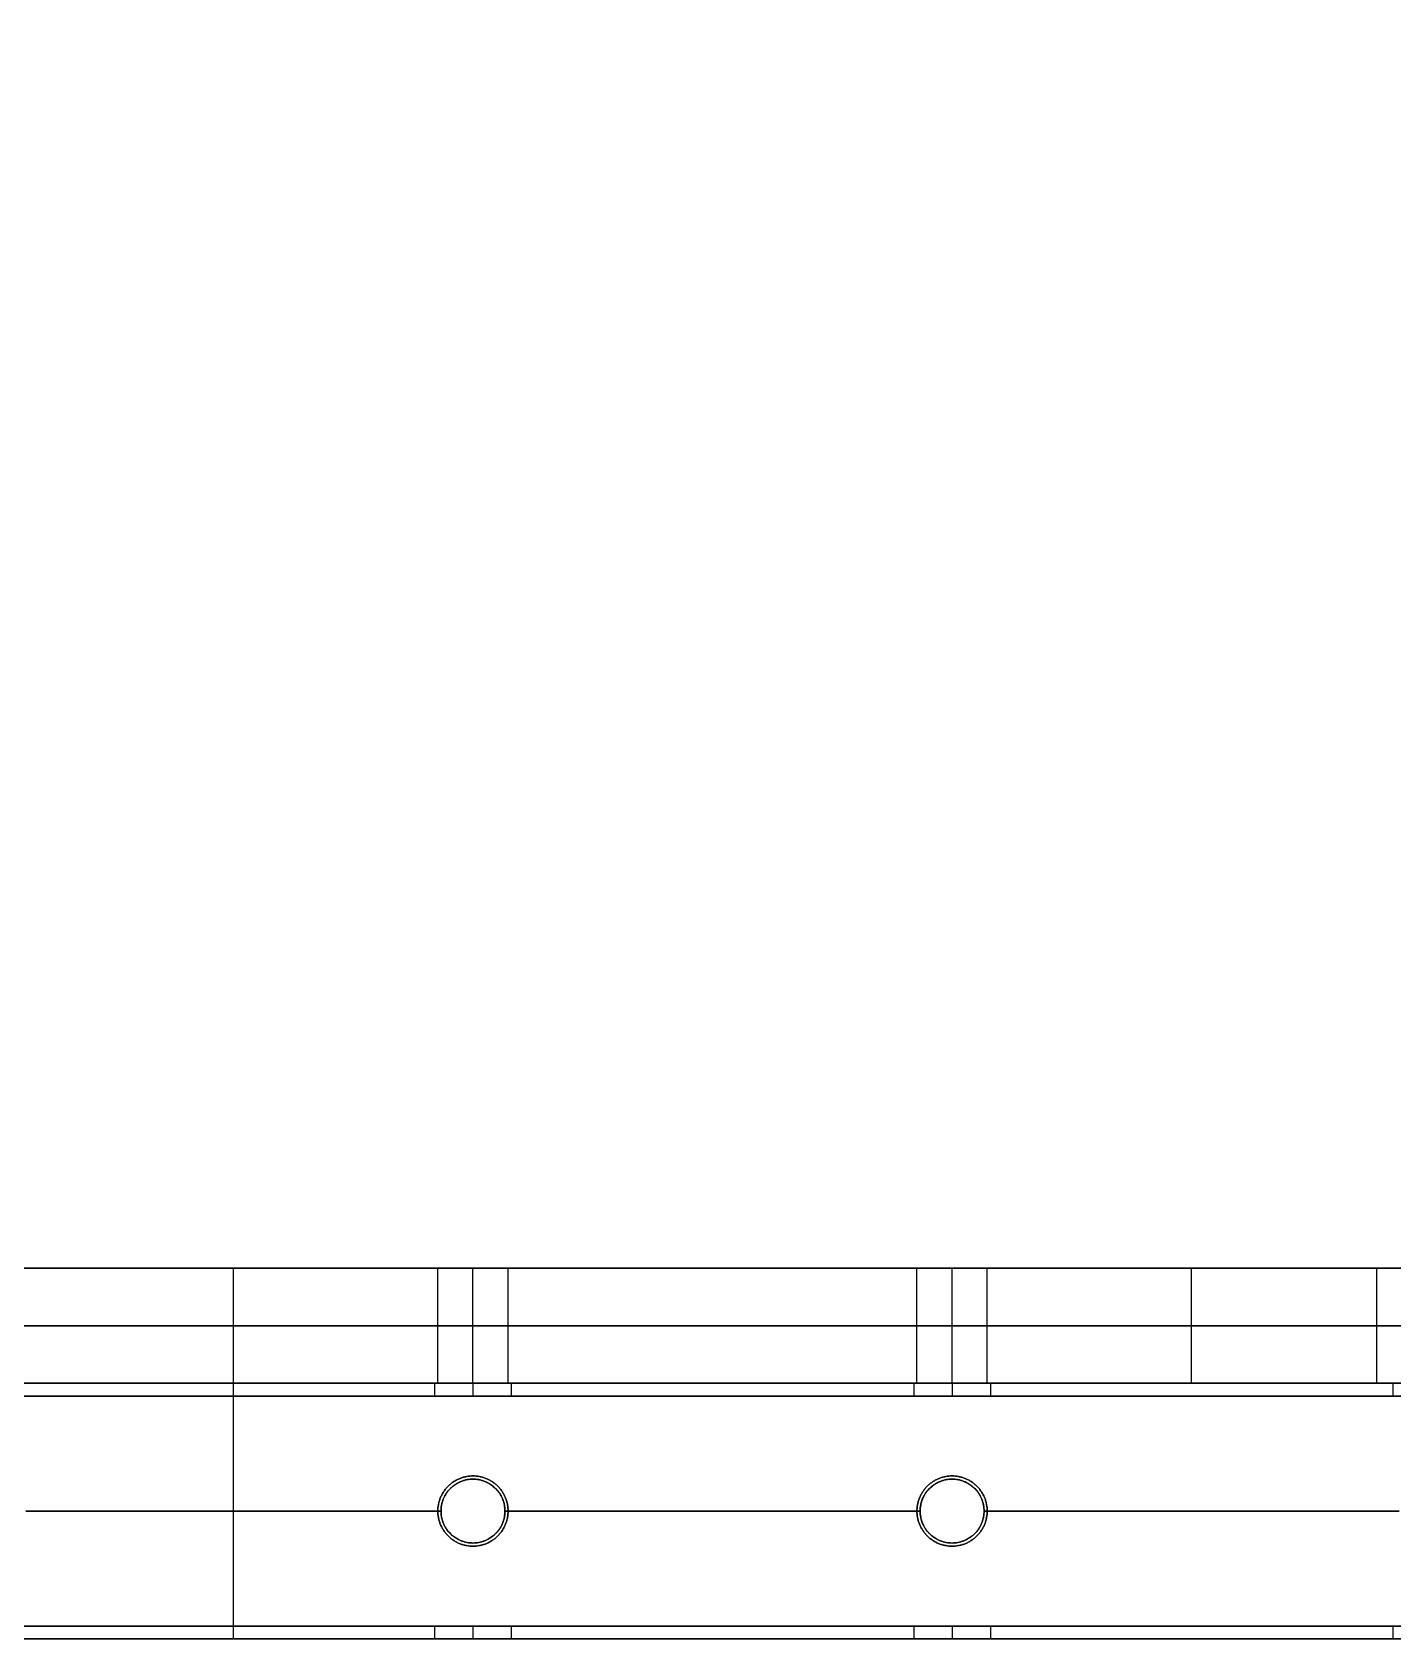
# Model space of a CAD drawing. Header units: millimetres. Extents: x -6529 to 809, y -8611 to 207.
# Drawn here: x 419.5 to 632.5, y -1108.6 to -857.1 of the extents above; entities that cross this region are included whole.
import ezdxf

# ---------------------------------------------------------------- set-up
doc = ezdxf.new("R2010")
doc.units = ezdxf.units.MM
doc.header["$MEASUREMENT"] = 0
doc.layers.add('platen', color=7, linetype='Continuous', true_color=0x007f00)
doc.layers.add('staal', color=5, linetype='Continuous', true_color=0x0000ff)

# ---------------------------------------------------------------- blocks, each defined once
blk = doc.blocks.new('plaat base')
at = {"layer": 'platen'}
for points in [[(958, -1258), (958, -1229), (958, -1200)], [(958, -1200), (958, -1200, 9), (958, -1200, 18)], [(958, -1258, 18), (958, -1229, 18), (958, -1200, 18)], [(958, -1200), (1137, -1200), (1316, -1200)], [(958, -1200, 18), (1137, -1200, 18), (1316, -1200, 18)], [(958, -1258, 9), (958, -1229, 9), (958, -1200, 9)], [(958, -1200, 9), (1137, -1200, 9), (1316, -1200, 9)], [(1137, -1200), (1137, -1200, 9), (1137, -1200, 18)], [(958, -1229), (958, -1229, 9), (958, -1229, 18)], [(658, -1258), (808, -1258), (958, -1258)], [(658, -1258, 18), (808, -1258, 18), (958, -1258, 18)], [(658, -1258, 9), (808, -1258, 9), (958, -1258, 9)], [(958, -1258), (958, -1258, 9), (958, -1258, 18)]]:
    blk.add_open_spline(points, degree=2, dxfattribs=at)
blk = doc.blocks.new('top plaat')
at = {"layer": 'platen'}
for p, q in [((995.5, -1250.5), (995.5, -1250.5, 18)), ((1070.5, -1250.5), (1070.5, -1250.5, 18)), ((990, -1256), (990, -1256, 18)), ((1001, -1256), (1001, -1256, 18)), ((1065, -1256), (1065, -1256, 18)), ((1076, -1256), (1076, -1256, 18)), ((995.5, -1261.5), (995.5, -1261.5, 18)), ((1070.5, -1261.5), (1070.5, -1261.5, 18))]:
    blk.add_line(p, q, dxfattribs=at)
for points, knots in [([(995.5, -1261.5), (990, -1261.5), (990, -1256), (990, -1250.5), (995.5, -1250.5), (1001, -1250.5), (1001, -1256), (1001, -1261.5), (995.5, -1261.5)], [-31.415927, -31.415927, -31.415927, -23.561945, -23.561945, -15.707963, -15.707963, -7.853982, -7.853982, 0, 0, 0]), ([(995.5, -1261.5, 18), (990, -1261.5, 18), (990, -1256, 18), (990, -1250.5, 18), (995.5, -1250.5, 18), (1001, -1250.5, 18), (1001, -1256, 18), (1001, -1261.5, 18), (995.5, -1261.5, 18)], [-31.415927, -31.415927, -31.415927, -23.561945, -23.561945, -15.707963, -15.707963, -7.853982, -7.853982, 0, 0, 0]), ([(995.5, -1261.5, 9), (1001, -1261.5, 9), (1001, -1256, 9), (1001, -1250.5, 9), (995.5, -1250.5, 9), (990, -1250.5, 9), (990, -1256, 9), (990, -1261.5, 9), (995.5, -1261.5, 9)], [0, 0, 0, 7.853982, 7.853982, 15.707963, 15.707963, 23.561945, 23.561945, 31.415927, 31.415927, 31.415927]), ([(1070.5, -1261.5), (1065, -1261.5), (1065, -1256), (1065, -1250.5), (1070.5, -1250.5), (1076, -1250.5), (1076, -1256), (1076, -1261.5), (1070.5, -1261.5)], [-31.415927, -31.415927, -31.415927, -23.561945, -23.561945, -15.707963, -15.707963, -7.853982, -7.853982, 0, 0, 0]), ([(1070.5, -1261.5, 18), (1065, -1261.5, 18), (1065, -1256, 18), (1065, -1250.5, 18), (1070.5, -1250.5, 18), (1076, -1250.5, 18), (1076, -1256, 18), (1076, -1261.5, 18), (1070.5, -1261.5, 18)], [-31.415927, -31.415927, -31.415927, -23.561945, -23.561945, -15.707963, -15.707963, -7.853982, -7.853982, 0, 0, 0]), ([(1070.5, -1261.5, 9), (1076, -1261.5, 9), (1076, -1256, 9), (1076, -1250.5, 9), (1070.5, -1250.5, 9), (1065, -1250.5, 9), (1065, -1256, 9), (1065, -1261.5, 9), (1070.5, -1261.5, 9)], [0, 0, 0, 7.853982, 7.853982, 15.707963, 15.707963, 23.561945, 23.561945, 31.415927, 31.415927, 31.415927])]:
    blk.add_rational_spline(points, [1, 0.707106781187, 1, 0.707106781187, 1, 0.707106781187, 1, 0.707106781187, 1], degree=2, knots=knots, dxfattribs=at)
for points in [[(40, -1276), (349, -1276), (658, -1276), (967, -1276), (1276, -1276)], [(40, -1276, 18), (349, -1276, 18), (658, -1276, 18), (967, -1276, 18), (1276, -1276, 18)], [(40, -1276, 9), (349, -1276, 9), (658, -1276, 9), (967, -1276, 9), (1276, -1276, 9)]]:
    blk.add_open_spline(points, degree=2, knots=[5973.638309, 5973.638309, 5973.638309, 6592.931454, 6592.931454, 7212.2246, 7212.2246, 7212.2246], dxfattribs=at)
blk = doc.blocks.new('plaat laag')
at = {"layer": 'platen'}
for p, q in [((-3.27, -989.99, -38), (14.73, -990.05, -38)), ((-3.29, -995.49, -43.5), (14.71, -995.55, -43.5)), ((-3.29, -995.49, -32.5), (14.71, -995.55, -32.5)), ((-3.31, -1000.99, -38), (14.69, -1001.05, -38)), ((-3.52, -1064.99, -38), (14.48, -1065.05, -38)), ((-3.54, -1070.49, -43.5), (14.46, -1070.55, -43.5)), ((-3.54, -1070.49, -32.5), (14.46, -1070.55, -32.5)), ((-3.56, -1075.99, -38), (14.44, -1076.05, -38))]:
    blk.add_line(p, q, dxfattribs=at)
for points in [[(-0.19, -58, 300), (-2.18, -658, 300), (-4.16, -1257.99, 300)], [(17.81, -58.06, 300), (15.82, -658.06, 300), (13.84, -1258.05, 300)], [(-2.18, -658, 658), (-2.67, -808, 658), (-3.17, -957.99, 658)], [(-3.17, -957.99), (-2.67, -808), (-2.18, -658)], [(6.82, -658.03, 658), (6.33, -808.03, 658), (5.83, -958.02, 658)], [(5.83, -958.02), (6.33, -808.03), (6.82, -658.03)], [(15.82, -658.06, 658), (15.33, -808.06, 658), (14.83, -958.05, 658)], [(14.83, -958.05), (15.33, -808.06), (15.82, -658.06)], [(-3.17, -957.99, 600), (-3.76, -1136.99, 600), (-4.35, -1315.99, 600)], [(-4.16, -1257.99, -58), (-3.66, -1107.99, -58), (-3.17, -957.99, -58)], [(-3.17, -957.99, 658), (5.83, -958.02, 658), (14.83, -958.05, 658)], [(-3.17, -957.99, 658), (-3.17, -957.99, 629), (-3.17, -957.99, 600)], [(-3.17, -957.99, 600), (5.83, -958.02, 600), (14.83, -958.05, 600)], [(-3.17, -957.99, -58), (5.83, -958.02, -58), (14.83, -958.05, -58)], [(-3.17, -957.99, -58), (-3.17, -957.99, -29), (-3.17, -957.99)], [(-3.17, -957.99), (5.83, -958.02), (14.83, -958.05)], [(-3.17, -957.99, 629), (5.83, -958.02, 629), (14.83, -958.05, 629)], [(-3.17, -957.99, -29), (5.83, -958.02, -29), (14.83, -958.05, -29)], [(5.83, -958.02, 600), (5.24, -1137.02, 600), (4.65, -1316.02, 600)], [(4.84, -1258.02, -58), (5.34, -1108.02, -58), (5.83, -958.02, -58)], [(5.83, -958.02, 658), (5.83, -958.02, 629), (5.83, -958.02, 600)], [(5.83, -958.02, -58), (5.83, -958.02, -29), (5.83, -958.02)], [(14.83, -958.05, 600), (14.24, -1137.05, 600), (13.65, -1316.05, 600)], [(13.84, -1258.05, -58), (14.34, -1108.05, -58), (14.83, -958.05, -58)], [(14.83, -958.05, 658), (14.83, -958.05, 629), (14.83, -958.05, 600)], [(14.83, -958.05, -58), (14.83, -958.05, -29), (14.83, -958.05)], [(-3.66, -1107.99, -58), (5.34, -1108.02, -58), (14.34, -1108.05, -58)], [(-3.76, -1136.99, 600), (5.24, -1137.02, 600), (14.24, -1137.05, 600)]]:
    blk.add_open_spline(points, degree=2, dxfattribs=at)
for points in [[(-3.29, -995.49, -43.5), (-3.31, -1000.99, -43.5), (-3.31, -1000.99, -38), (-3.31, -1000.99, -32.5), (-3.29, -995.49, -32.5), (-3.27, -989.99, -32.5), (-3.27, -989.99, -38), (-3.27, -989.99, -43.5), (-3.29, -995.49, -43.5)], [(14.71, -995.55, -43.5), (14.69, -1001.05, -43.5), (14.69, -1001.05, -38), (14.69, -1001.05, -32.5), (14.71, -995.55, -32.5), (14.73, -990.05, -32.5), (14.73, -990.05, -38), (14.73, -990.05, -43.5), (14.71, -995.55, -43.5)], [(-3.54, -1070.49, -43.5), (-3.56, -1075.99, -43.5), (-3.56, -1075.99, -38), (-3.56, -1075.99, -32.5), (-3.54, -1070.49, -32.5), (-3.52, -1064.99, -32.5), (-3.52, -1064.99, -38), (-3.52, -1064.99, -43.5), (-3.54, -1070.49, -43.5)], [(14.46, -1070.55, -43.5), (14.44, -1076.05, -43.5), (14.44, -1076.05, -38), (14.44, -1076.05, -32.5), (14.46, -1070.55, -32.5), (14.48, -1065.05, -32.5), (14.48, -1065.05, -38), (14.48, -1065.05, -43.5), (14.46, -1070.55, -43.5)]]:
    blk.add_rational_spline(points, [1, 0.707106781187, 1, 0.707106781187, 1, 0.707106781187, 1, 0.707106781187, 1], degree=2, knots=[-31.415927, -31.415927, -31.415927, -23.561945, -23.561945, -15.707963, -15.707963, -7.853982, -7.853982, 0, 0, 0], dxfattribs=at)

msp = doc.modelspace()

# ---------------------------------------------------------------- linework, layer by layer
at = {"layer": 'staal'}
for p, q in [((482.53, -1068.63, 20), (482.53, -1070.63, 20)), ((482.53, -1068.63, 696), (482.53, -1070.63, 696)), ((488.53, -1068.63, 26), (488.53, -1070.63, 26)), ((488.53, -1068.63, 14), (488.53, -1070.63, 14)), ((488.53, -1068.63, 702), (488.53, -1070.63, 702)), ((488.53, -1068.63, 690), (488.53, -1070.63, 690)), ((494.53, -1068.63, 20), (494.53, -1070.63, 20)), ((494.53, -1068.63, 696), (494.53, -1070.63, 696)), ((557.53, -1068.63, 20), (557.53, -1070.63, 20)), ((557.53, -1068.63, 696), (557.53, -1070.63, 696)), ((563.53, -1068.63, 26), (563.53, -1070.63, 26)), ((563.53, -1068.63, 14), (563.53, -1070.63, 14)), ((563.53, -1068.63, 702), (563.53, -1070.63, 702)), ((563.53, -1068.63, 690), (563.53, -1070.63, 690)), ((569.53, -1068.63, 20), (569.53, -1070.63, 20)), ((569.53, -1068.63, 696), (569.53, -1070.63, 696)), ((632.53, -1068.63, 20), (632.53, -1070.63, 20)), ((632.53, -1068.63, 696), (632.53, -1070.63, 696)), ((488.53, -1083.63), (488.53, -1083.63, 2)), ((488.53, -1083.63, 38), (488.53, -1083.63, 40)), ((488.53, -1083.63, 676), (488.53, -1083.63, 678)), ((488.53, -1083.63, 714), (488.53, -1083.63, 716)), ((563.53, -1083.63), (563.53, -1083.63, 2)), ((563.53, -1083.63, 38), (563.53, -1083.63, 40)), ((563.53, -1083.63, 676), (563.53, -1083.63, 678)), ((563.53, -1083.63, 714), (563.53, -1083.63, 716)), ((483.53, -1088.63, 38), (483.53, -1088.63, 40)), ((483.53, -1088.63), (483.53, -1088.63, 2)), ((483.53, -1088.63, 714), (483.53, -1088.63, 716)), ((483.53, -1088.63, 676), (483.53, -1088.63, 678)), ((493.53, -1088.63, 38), (493.53, -1088.63, 40)), ((493.53, -1088.63), (493.53, -1088.63, 2)), ((493.53, -1088.63, 714), (493.53, -1088.63, 716)), ((493.53, -1088.63, 676), (493.53, -1088.63, 678)), ((558.53, -1088.63, 38), (558.53, -1088.63, 40)), ((558.53, -1088.63), (558.53, -1088.63, 2)), ((558.53, -1088.63, 714), (558.53, -1088.63, 716)), ((558.53, -1088.63, 676), (558.53, -1088.63, 678)), ((568.53, -1088.63, 38), (568.53, -1088.63, 40)), ((568.53, -1088.63), (568.53, -1088.63, 2)), ((568.53, -1088.63, 714), (568.53, -1088.63, 716)), ((568.53, -1088.63, 676), (568.53, -1088.63, 678)), ((488.53, -1093.63, 38), (488.53, -1093.63, 40)), ((488.53, -1093.63), (488.53, -1093.63, 2)), ((488.53, -1093.63, 714), (488.53, -1093.63, 716)), ((488.53, -1093.63, 676), (488.53, -1093.63, 678)), ((563.53, -1093.63, 38), (563.53, -1093.63, 40)), ((563.53, -1093.63), (563.53, -1093.63, 2)), ((563.53, -1093.63, 714), (563.53, -1093.63, 716)), ((563.53, -1093.63, 676), (563.53, -1093.63, 678)), ((482.53, -1106.63, 20), (482.53, -1108.63, 20)), ((482.53, -1106.63, 696), (482.53, -1108.63, 696)), ((488.53, -1106.63, 26), (488.53, -1108.63, 26)), ((488.53, -1106.63, 14), (488.53, -1108.63, 14)), ((488.53, -1106.63, 702), (488.53, -1108.63, 702)), ((488.53, -1106.63, 690), (488.53, -1108.63, 690)), ((494.53, -1106.63, 20), (494.53, -1108.63, 20)), ((494.53, -1106.63, 696), (494.53, -1108.63, 696)), ((557.53, -1106.63, 20), (557.53, -1108.63, 20)), ((557.53, -1106.63, 696), (557.53, -1108.63, 696)), ((563.53, -1106.63, 26), (563.53, -1108.63, 26)), ((563.53, -1106.63, 14), (563.53, -1108.63, 14)), ((563.53, -1106.63, 702), (563.53, -1108.63, 702)), ((563.53, -1106.63, 690), (563.53, -1108.63, 690)), ((569.53, -1106.63, 20), (569.53, -1108.63, 20)), ((569.53, -1106.63, 696), (569.53, -1108.63, 696)), ((632.53, -1106.63, 20), (632.53, -1108.63, 20)), ((632.53, -1106.63, 696), (632.53, -1108.63, 696))]:
    msp.add_line(p, q, dxfattribs=at)
for points in [[(-506.97, 207.37), (809.03, 207.37), (809.03, -1108.63), (-506.97, -1108.63)], [(-466.97, 167.37), (769.03, 167.37), (769.03, -1068.63), (-466.97, -1068.63)]]:
    msp.add_lwpolyline(points, close=True, dxfattribs=at)
for centre in [(488.53, -1088.63), (488.53, -1088.63, 39), (488.53, -1088.63, 1), (488.53, -1088.63, 676), (488.53, -1088.63, 715), (488.53, -1088.63, 677), (563.53, -1088.63), (563.53, -1088.63, 39), (563.53, -1088.63, 1), (563.53, -1088.63, 676), (563.53, -1088.63, 715), (563.53, -1088.63, 677)]:
    msp.add_circle(centre, 5, dxfattribs=at)
for points in [[(769.03, -1068.63), (151.03, -1068.63), (-466.97, -1068.63)], [(769.03, -1068.63, 40), (151.03, -1068.63, 40), (-466.97, -1068.63, 40)], [(-466.97, -1068.63, 676), (151.03, -1068.63, 676), (769.03, -1068.63, 676)], [(-466.97, -1068.63, 716), (151.03, -1068.63, 716), (769.03, -1068.63, 716)], [(482.53, -1068.63, 20), (451.03, -1068.63, 20), (419.53, -1068.63, 20)], [(419.53, -1068.63, 696), (451.03, -1068.63, 696), (482.53, -1068.63, 696)], [(557.53, -1068.63, 20), (526.03, -1068.63, 20), (494.53, -1068.63, 20)], [(494.53, -1068.63, 696), (526.03, -1068.63, 696), (557.53, -1068.63, 696)], [(632.53, -1068.63, 20), (601.03, -1068.63, 20), (569.53, -1068.63, 20)], [(569.53, -1068.63, 696), (601.03, -1068.63, 696), (632.53, -1068.63, 696)], [(771.03, -1070.63, 38), (151.03, -1070.63, 38), (-468.97, -1070.63, 38)], [(771.03, -1070.63, 2), (151.03, -1070.63, 2), (-468.97, -1070.63, 2)], [(-468.97, -1070.63, 714), (151.03, -1070.63, 714), (771.03, -1070.63, 714)], [(-468.97, -1070.63, 678), (151.03, -1070.63, 678), (771.03, -1070.63, 678)], [(482.53, -1070.63, 20), (451.03, -1070.63, 20), (419.53, -1070.63, 20)], [(419.53, -1070.63, 696), (451.03, -1070.63, 696), (482.53, -1070.63, 696)], [(557.53, -1070.63, 20), (526.03, -1070.63, 20), (494.53, -1070.63, 20)], [(494.53, -1070.63, 696), (526.03, -1070.63, 696), (557.53, -1070.63, 696)], [(632.53, -1070.63, 20), (601.03, -1070.63, 20), (569.53, -1070.63, 20)], [(569.53, -1070.63, 696), (601.03, -1070.63, 696), (632.53, -1070.63, 696)], [(483.53, -1088.63, 40), (451.03, -1088.63, 40), (418.53, -1088.63, 40)], [(483.53, -1088.63, 38), (451.03, -1088.63, 38), (418.53, -1088.63, 38)], [(483.53, -1088.63, 2), (451.03, -1088.63, 2), (418.53, -1088.63, 2)], [(483.53, -1088.63), (451.03, -1088.63), (418.53, -1088.63)], [(418.53, -1088.63, 716), (451.03, -1088.63, 716), (483.53, -1088.63, 716)], [(418.53, -1088.63, 714), (451.03, -1088.63, 714), (483.53, -1088.63, 714)], [(418.53, -1088.63, 678), (451.03, -1088.63, 678), (483.53, -1088.63, 678)], [(418.53, -1088.63, 676), (451.03, -1088.63, 676), (483.53, -1088.63, 676)], [(558.53, -1088.63, 40), (526.03, -1088.63, 40), (493.53, -1088.63, 40)], [(558.53, -1088.63, 38), (526.03, -1088.63, 38), (493.53, -1088.63, 38)], [(558.53, -1088.63, 2), (526.03, -1088.63, 2), (493.53, -1088.63, 2)], [(558.53, -1088.63), (526.03, -1088.63), (493.53, -1088.63)], [(493.53, -1088.63, 716), (526.03, -1088.63, 716), (558.53, -1088.63, 716)], [(493.53, -1088.63, 714), (526.03, -1088.63, 714), (558.53, -1088.63, 714)], [(493.53, -1088.63, 678), (526.03, -1088.63, 678), (558.53, -1088.63, 678)], [(493.53, -1088.63, 676), (526.03, -1088.63, 676), (558.53, -1088.63, 676)], [(633.53, -1088.63, 40), (601.03, -1088.63, 40), (568.53, -1088.63, 40)], [(633.53, -1088.63, 38), (601.03, -1088.63, 38), (568.53, -1088.63, 38)], [(633.53, -1088.63, 2), (601.03, -1088.63, 2), (568.53, -1088.63, 2)], [(633.53, -1088.63), (601.03, -1088.63), (568.53, -1088.63)], [(568.53, -1088.63, 716), (601.03, -1088.63, 716), (633.53, -1088.63, 716)], [(568.53, -1088.63, 714), (601.03, -1088.63, 714), (633.53, -1088.63, 714)], [(568.53, -1088.63, 678), (601.03, -1088.63, 678), (633.53, -1088.63, 678)], [(568.53, -1088.63, 676), (601.03, -1088.63, 676), (633.53, -1088.63, 676)], [(809.03, -1108.63), (151.03, -1108.63), (-506.97, -1108.63)], [(809.03, -1108.63, 40), (151.03, -1108.63, 40), (-506.97, -1108.63, 40)], [(-506.97, -1108.63, 676), (151.03, -1108.63, 676), (809.03, -1108.63, 676)], [(-506.97, -1108.63, 716), (151.03, -1108.63, 716), (809.03, -1108.63, 716)], [(807.03, -1106.63, 38), (151.03, -1106.63, 38), (-504.97, -1106.63, 38)], [(807.03, -1106.63, 2), (151.03, -1106.63, 2), (-504.97, -1106.63, 2)], [(-504.97, -1106.63, 714), (151.03, -1106.63, 714), (807.03, -1106.63, 714)], [(-504.97, -1106.63, 678), (151.03, -1106.63, 678), (807.03, -1106.63, 678)], [(482.53, -1106.63, 20), (451.03, -1106.63, 20), (419.53, -1106.63, 20)], [(419.53, -1106.63, 696), (451.03, -1106.63, 696), (482.53, -1106.63, 696)], [(482.53, -1108.63, 20), (451.03, -1108.63, 20), (419.53, -1108.63, 20)], [(419.53, -1108.63, 696), (451.03, -1108.63, 696), (482.53, -1108.63, 696)], [(557.53, -1106.63, 20), (526.03, -1106.63, 20), (494.53, -1106.63, 20)], [(494.53, -1106.63, 696), (526.03, -1106.63, 696), (557.53, -1106.63, 696)], [(557.53, -1108.63, 20), (526.03, -1108.63, 20), (494.53, -1108.63, 20)], [(494.53, -1108.63, 696), (526.03, -1108.63, 696), (557.53, -1108.63, 696)], [(632.53, -1106.63, 20), (601.03, -1106.63, 20), (569.53, -1106.63, 20)], [(569.53, -1106.63, 696), (601.03, -1106.63, 696), (632.53, -1106.63, 696)], [(632.53, -1108.63, 20), (601.03, -1108.63, 20), (569.53, -1108.63, 20)], [(569.53, -1108.63, 696), (601.03, -1108.63, 696), (632.53, -1108.63, 696)]]:
    msp.add_open_spline(points, degree=2, dxfattribs=at)
for points, weights, knots in [([(488.53, -1068.63, 26), (494.53, -1068.63, 26), (494.53, -1068.63, 20), (494.53, -1068.63, 14), (488.53, -1068.63, 14), (482.53, -1068.63, 14), (482.53, -1068.63, 20), (482.53, -1068.63, 26), (488.53, -1068.63, 26)], [1, 0.707106781187, 1, 0.707106781187, 1, 0.707106781187, 1, 0.707106781187, 1], [0, 0, 0, 7.853982, 7.853982, 15.707963, 15.707963, 23.561945, 23.561945, 31.415927, 31.415927, 31.415927]), ([(488.53, -1068.63, 702), (482.53, -1068.63, 702), (482.53, -1068.63, 696), (482.53, -1068.63, 690), (488.53, -1068.63, 690), (494.53, -1068.63, 690), (494.53, -1068.63, 696), (494.53, -1068.63, 702), (488.53, -1068.63, 702)], [1, 0.707106781187, 1, 0.707106781187, 1, 0.707106781187, 1, 0.707106781187, 1], [0, 0, 0, 7.853982, 7.853982, 15.707963, 15.707963, 23.561945, 23.561945, 31.415927, 31.415927, 31.415927]), ([(563.53, -1068.63, 26), (569.53, -1068.63, 26), (569.53, -1068.63, 20), (569.53, -1068.63, 14), (563.53, -1068.63, 14), (557.53, -1068.63, 14), (557.53, -1068.63, 20), (557.53, -1068.63, 26), (563.53, -1068.63, 26)], [1, 0.707106781187, 1, 0.707106781187, 1, 0.707106781187, 1, 0.707106781187, 1], [0, 0, 0, 7.853982, 7.853982, 15.707963, 15.707963, 23.561945, 23.561945, 31.415927, 31.415927, 31.415927]), ([(563.53, -1068.63, 702), (557.53, -1068.63, 702), (557.53, -1068.63, 696), (557.53, -1068.63, 690), (563.53, -1068.63, 690), (569.53, -1068.63, 690), (569.53, -1068.63, 696), (569.53, -1068.63, 702), (563.53, -1068.63, 702)], [1, 0.707106781187, 1, 0.707106781187, 1, 0.707106781187, 1, 0.707106781187, 1], [0, 0, 0, 7.853982, 7.853982, 15.707963, 15.707963, 23.561945, 23.561945, 31.415927, 31.415927, 31.415927]), ([(638.53, -1068.63, 26), (644.53, -1068.63, 26), (644.53, -1068.63, 20), (644.53, -1068.63, 14), (638.53, -1068.63, 14), (632.53, -1068.63, 14), (632.53, -1068.63, 20), (632.53, -1068.63, 26), (638.53, -1068.63, 26)], [1, 0.707106781187, 1, 0.707106781187, 1, 0.707106781187, 1, 0.707106781187, 1], [0, 0, 0, 7.853982, 7.853982, 15.707963, 15.707963, 23.561945, 23.561945, 31.415927, 31.415927, 31.415927]), ([(488.53, -1070.63, 26), (482.53, -1070.63, 26), (482.53, -1070.63, 20), (482.53, -1070.63, 14), (488.53, -1070.63, 14), (494.53, -1070.63, 14), (494.53, -1070.63, 20), (494.53, -1070.63, 26), (488.53, -1070.63, 26)], [1, 0.707106781187, 1, 0.707106781187, 1, 0.707106781187, 1, 0.707106781187, 1], [-31.415927, -31.415927, -31.415927, -23.561945, -23.561945, -15.707963, -15.707963, -7.853982, -7.853982, 0, 0, 0]), ([(488.53, -1070.63, 702), (494.53, -1070.63, 702), (494.53, -1070.63, 696), (494.53, -1070.63, 690), (488.53, -1070.63, 690), (482.53, -1070.63, 690), (482.53, -1070.63, 696), (482.53, -1070.63, 702), (488.53, -1070.63, 702)], [1, 0.707106781187, 1, 0.707106781187, 1, 0.707106781187, 1, 0.707106781187, 1], [-31.415927, -31.415927, -31.415927, -23.561945, -23.561945, -15.707963, -15.707963, -7.853982, -7.853982, 0, 0, 0]), ([(563.53, -1070.63, 26), (557.53, -1070.63, 26), (557.53, -1070.63, 20), (557.53, -1070.63, 14), (563.53, -1070.63, 14), (569.53, -1070.63, 14), (569.53, -1070.63, 20), (569.53, -1070.63, 26), (563.53, -1070.63, 26)], [1, 0.707106781187, 1, 0.707106781187, 1, 0.707106781187, 1, 0.707106781187, 1], [-31.415927, -31.415927, -31.415927, -23.561945, -23.561945, -15.707963, -15.707963, -7.853982, -7.853982, 0, 0, 0]), ([(563.53, -1070.63, 702), (569.53, -1070.63, 702), (569.53, -1070.63, 696), (569.53, -1070.63, 690), (563.53, -1070.63, 690), (557.53, -1070.63, 690), (557.53, -1070.63, 696), (557.53, -1070.63, 702), (563.53, -1070.63, 702)], [1, 0.707106781187, 1, 0.707106781187, 1, 0.707106781187, 1, 0.707106781187, 1], [-31.415927, -31.415927, -31.415927, -23.561945, -23.561945, -15.707963, -15.707963, -7.853982, -7.853982, 0, 0, 0]), ([(638.53, -1070.63, 26), (632.53, -1070.63, 26), (632.53, -1070.63, 20), (632.53, -1070.63, 14), (638.53, -1070.63, 14), (644.53, -1070.63, 14), (644.53, -1070.63, 20), (644.53, -1070.63, 26), (638.53, -1070.63, 26)], [1, 0.707106781187, 1, 0.707106781187, 1, 0.707106781187, 1, 0.707106781187, 1], [-31.415927, -31.415927, -31.415927, -23.561945, -23.561945, -15.707963, -15.707963, -7.853982, -7.853982, 0, 0, 0]), ([(638.53, -1070.63, 702), (644.53, -1070.63, 702), (644.53, -1070.63, 696), (644.53, -1070.63, 690), (638.53, -1070.63, 690), (632.53, -1070.63, 690), (632.53, -1070.63, 696), (632.53, -1070.63, 702), (638.53, -1070.63, 702)], [1, 0.707106781187, 1, 0.707106781187, 1, 0.707106781187, 1, 0.707106781187, 1], [-31.415927, -31.415927, -31.415927, -23.561945, -23.561945, -15.707963, -15.707963, -7.853982, -7.853982, 0, 0, 0]), ([(488.53, -1083.63, 40), (483.53, -1083.63, 40), (483.53, -1088.63, 40), (483.53, -1093.63, 40), (488.53, -1093.63, 40), (493.53, -1093.63, 40), (493.53, -1088.63, 40), (493.53, -1083.63, 40), (488.53, -1083.63, 40)], [1, 0.707106781187, 1, 0.707106781187, 1, 0.707106781187, 1, 0.707106781187, 1], [-31.415927, -31.415927, -31.415927, -23.561945, -23.561945, -15.707963, -15.707963, -7.853982, -7.853982, 0, 0, 0]), ([(488.53, -1083.63, 38), (493.53, -1083.63, 38), (493.53, -1088.63, 38), (493.53, -1093.63, 38), (488.53, -1093.63, 38), (483.53, -1093.63, 38), (483.53, -1088.63, 38), (483.53, -1083.63, 38), (488.53, -1083.63, 38)], [1, 0.707106781187, 1, 0.707106781187, 1, 0.707106781187, 1, 0.707106781187, 1], [0, 0, 0, 7.853982, 7.853982, 15.707963, 15.707963, 23.561945, 23.561945, 31.415927, 31.415927, 31.415927]), ([(488.53, -1083.63, 2), (483.53, -1083.63, 2), (483.53, -1088.63, 2), (483.53, -1093.63, 2), (488.53, -1093.63, 2), (493.53, -1093.63, 2), (493.53, -1088.63, 2), (493.53, -1083.63, 2), (488.53, -1083.63, 2)], [1, 0.707106781187, 1, 0.707106781187, 1, 0.707106781187, 1, 0.707106781187, 1], [-31.415927, -31.415927, -31.415927, -23.561945, -23.561945, -15.707963, -15.707963, -7.853982, -7.853982, 0, 0, 0]), ([(488.53, -1083.63, 716), (493.53, -1083.63, 716), (493.53, -1088.63, 716), (493.53, -1093.63, 716), (488.53, -1093.63, 716), (483.53, -1093.63, 716), (483.53, -1088.63, 716), (483.53, -1083.63, 716), (488.53, -1083.63, 716)], [1, 0.707106781187, 1, 0.707106781187, 1, 0.707106781187, 1, 0.707106781187, 1], [-31.415927, -31.415927, -31.415927, -23.561945, -23.561945, -15.707963, -15.707963, -7.853982, -7.853982, 0, 0, 0]), ([(488.53, -1083.63, 714), (483.53, -1083.63, 714), (483.53, -1088.63, 714), (483.53, -1093.63, 714), (488.53, -1093.63, 714), (493.53, -1093.63, 714), (493.53, -1088.63, 714), (493.53, -1083.63, 714), (488.53, -1083.63, 714)], [1, 0.707106781187, 1, 0.707106781187, 1, 0.707106781187, 1, 0.707106781187, 1], [0, 0, 0, 7.853982, 7.853982, 15.707963, 15.707963, 23.561945, 23.561945, 31.415927, 31.415927, 31.415927]), ([(488.53, -1083.63, 678), (493.53, -1083.63, 678), (493.53, -1088.63, 678), (493.53, -1093.63, 678), (488.53, -1093.63, 678), (483.53, -1093.63, 678), (483.53, -1088.63, 678), (483.53, -1083.63, 678), (488.53, -1083.63, 678)], [1, 0.707106781187, 1, 0.707106781187, 1, 0.707106781187, 1, 0.707106781187, 1], [-31.415927, -31.415927, -31.415927, -23.561945, -23.561945, -15.707963, -15.707963, -7.853982, -7.853982, 0, 0, 0]), ([(563.53, -1083.63, 40), (558.53, -1083.63, 40), (558.53, -1088.63, 40), (558.53, -1093.63, 40), (563.53, -1093.63, 40), (568.53, -1093.63, 40), (568.53, -1088.63, 40), (568.53, -1083.63, 40), (563.53, -1083.63, 40)], [1, 0.707106781187, 1, 0.707106781187, 1, 0.707106781187, 1, 0.707106781187, 1], [-31.415927, -31.415927, -31.415927, -23.561945, -23.561945, -15.707963, -15.707963, -7.853982, -7.853982, 0, 0, 0]), ([(563.53, -1083.63, 38), (568.53, -1083.63, 38), (568.53, -1088.63, 38), (568.53, -1093.63, 38), (563.53, -1093.63, 38), (558.53, -1093.63, 38), (558.53, -1088.63, 38), (558.53, -1083.63, 38), (563.53, -1083.63, 38)], [1, 0.707106781187, 1, 0.707106781187, 1, 0.707106781187, 1, 0.707106781187, 1], [0, 0, 0, 7.853982, 7.853982, 15.707963, 15.707963, 23.561945, 23.561945, 31.415927, 31.415927, 31.415927]), ([(563.53, -1083.63, 2), (558.53, -1083.63, 2), (558.53, -1088.63, 2), (558.53, -1093.63, 2), (563.53, -1093.63, 2), (568.53, -1093.63, 2), (568.53, -1088.63, 2), (568.53, -1083.63, 2), (563.53, -1083.63, 2)], [1, 0.707106781187, 1, 0.707106781187, 1, 0.707106781187, 1, 0.707106781187, 1], [-31.415927, -31.415927, -31.415927, -23.561945, -23.561945, -15.707963, -15.707963, -7.853982, -7.853982, 0, 0, 0]), ([(563.53, -1083.63, 716), (568.53, -1083.63, 716), (568.53, -1088.63, 716), (568.53, -1093.63, 716), (563.53, -1093.63, 716), (558.53, -1093.63, 716), (558.53, -1088.63, 716), (558.53, -1083.63, 716), (563.53, -1083.63, 716)], [1, 0.707106781187, 1, 0.707106781187, 1, 0.707106781187, 1, 0.707106781187, 1], [-31.415927, -31.415927, -31.415927, -23.561945, -23.561945, -15.707963, -15.707963, -7.853982, -7.853982, 0, 0, 0]), ([(563.53, -1083.63, 714), (558.53, -1083.63, 714), (558.53, -1088.63, 714), (558.53, -1093.63, 714), (563.53, -1093.63, 714), (568.53, -1093.63, 714), (568.53, -1088.63, 714), (568.53, -1083.63, 714), (563.53, -1083.63, 714)], [1, 0.707106781187, 1, 0.707106781187, 1, 0.707106781187, 1, 0.707106781187, 1], [0, 0, 0, 7.853982, 7.853982, 15.707963, 15.707963, 23.561945, 23.561945, 31.415927, 31.415927, 31.415927]), ([(563.53, -1083.63, 678), (568.53, -1083.63, 678), (568.53, -1088.63, 678), (568.53, -1093.63, 678), (563.53, -1093.63, 678), (558.53, -1093.63, 678), (558.53, -1088.63, 678), (558.53, -1083.63, 678), (563.53, -1083.63, 678)], [1, 0.707106781187, 1, 0.707106781187, 1, 0.707106781187, 1, 0.707106781187, 1], [-31.415927, -31.415927, -31.415927, -23.561945, -23.561945, -15.707963, -15.707963, -7.853982, -7.853982, 0, 0, 0]), ([(488.53, -1106.63, 26), (494.53, -1106.63, 26), (494.53, -1106.63, 20), (494.53, -1106.63, 14), (488.53, -1106.63, 14), (482.53, -1106.63, 14), (482.53, -1106.63, 20), (482.53, -1106.63, 26), (488.53, -1106.63, 26)], [0.999999860338, 0.707106851018, 1, 0.707106781187, 1, 0.707106781187, 1, 0.707106851018, 0.999999860338], [0, 0, 0, 7.853981, 7.853981, 15.707963, 15.707963, 23.561946, 23.561946, 31.415927, 31.415927, 31.415927]), ([(488.53, -1106.63, 702), (482.53, -1106.63, 702), (482.53, -1106.63, 696), (482.53, -1106.63, 690), (488.53, -1106.63, 690), (494.53, -1106.63, 690), (494.53, -1106.63, 696), (494.53, -1106.63, 702), (488.53, -1106.63, 702)], [1, 0.707106781187, 1, 0.707106781187, 1, 0.707106781187, 1, 0.707106781187, 1], [0, 0, 0, 7.853982, 7.853982, 15.707963, 15.707963, 23.561945, 23.561945, 31.415927, 31.415927, 31.415927]), ([(488.53, -1108.63, 26), (482.53, -1108.63, 26), (482.53, -1108.63, 20), (482.53, -1108.63, 14), (488.53, -1108.63, 14), (494.53, -1108.63, 14), (494.53, -1108.63, 20), (494.53, -1108.63, 26), (488.53, -1108.63, 26)], [1, 0.707106781187, 1, 0.707106781187, 1, 0.707106781187, 1, 0.707106781187, 1], [-31.415927, -31.415927, -31.415927, -23.561945, -23.561945, -15.707963, -15.707963, -7.853982, -7.853982, 0, 0, 0]), ([(488.53, -1108.63, 702), (494.53, -1108.63, 702), (494.53, -1108.63, 696), (494.53, -1108.63, 690), (488.53, -1108.63, 690), (482.53, -1108.63, 690), (482.53, -1108.63, 696), (482.53, -1108.63, 702), (488.53, -1108.63, 702)], [1, 0.707106781187, 1, 0.707106781187, 1, 0.707106781187, 1, 0.707106781187, 1], [-31.415927, -31.415927, -31.415927, -23.561945, -23.561945, -15.707963, -15.707963, -7.853982, -7.853982, 0, 0, 0]), ([(563.53, -1106.63, 26), (569.53, -1106.63, 26), (569.53, -1106.63, 20), (569.53, -1106.63, 14), (563.53, -1106.63, 14), (557.53, -1106.63, 14), (557.53, -1106.63, 20), (557.53, -1106.63, 26), (563.53, -1106.63, 26)], [1, 0.707106781187, 1, 0.707106781187, 1, 0.707106781187, 1, 0.707106781187, 1], [0, 0, 0, 7.853982, 7.853982, 15.707963, 15.707963, 23.561945, 23.561945, 31.415927, 31.415927, 31.415927]), ([(563.53, -1106.63, 702), (557.53, -1106.63, 702), (557.53, -1106.63, 696), (557.53, -1106.63, 690), (563.53, -1106.63, 690), (569.53, -1106.63, 690), (569.53, -1106.63, 696), (569.53, -1106.63, 702), (563.53, -1106.63, 702)], [1, 0.707106781187, 1, 0.707106781187, 1, 0.707106781187, 1, 0.707106781187, 1], [0, 0, 0, 7.853982, 7.853982, 15.707963, 15.707963, 23.561945, 23.561945, 31.415927, 31.415927, 31.415927]), ([(563.53, -1108.63, 26), (557.53, -1108.63, 26), (557.53, -1108.63, 20), (557.53, -1108.63, 14), (563.53, -1108.63, 14), (569.53, -1108.63, 14), (569.53, -1108.63, 20), (569.53, -1108.63, 26), (563.53, -1108.63, 26)], [1, 0.707106781187, 1, 0.707106781187, 1, 0.707106781187, 1, 0.707106781187, 1], [-31.415927, -31.415927, -31.415927, -23.561945, -23.561945, -15.707963, -15.707963, -7.853982, -7.853982, 0, 0, 0]), ([(563.53, -1108.63, 702), (569.53, -1108.63, 702), (569.53, -1108.63, 696), (569.53, -1108.63, 690), (563.53, -1108.63, 690), (557.53, -1108.63, 690), (557.53, -1108.63, 696), (557.53, -1108.63, 702), (563.53, -1108.63, 702)], [1, 0.707106781187, 1, 0.707106781187, 1, 0.707106781187, 1, 0.707106781187, 1], [-31.415927, -31.415927, -31.415927, -23.561945, -23.561945, -15.707963, -15.707963, -7.853982, -7.853982, 0, 0, 0]), ([(638.53, -1106.63, 26), (644.53, -1106.63, 26), (644.53, -1106.63, 20), (644.53, -1106.63, 14), (638.53, -1106.63, 14), (632.53, -1106.63, 14), (632.53, -1106.63, 20), (632.53, -1106.63, 26), (638.53, -1106.63, 26)], [1, 0.707106781187, 1, 0.707106781187, 1, 0.707106781187, 1, 0.707106781187, 1], [0, 0, 0, 7.853982, 7.853982, 15.707963, 15.707963, 23.561945, 23.561945, 31.415927, 31.415927, 31.415927]), ([(638.53, -1106.63, 702), (632.53, -1106.63, 702), (632.53, -1106.63, 696), (632.53, -1106.63, 690), (638.53, -1106.63, 690), (644.53, -1106.63, 690), (644.53, -1106.63, 696), (644.53, -1106.63, 702), (638.53, -1106.63, 702)], [1, 0.707106781187, 1, 0.707106781187, 1, 0.707106781187, 1, 0.707106781187, 1], [0, 0, 0, 7.853982, 7.853982, 15.707963, 15.707963, 23.561945, 23.561945, 31.415927, 31.415927, 31.415927]), ([(638.53, -1108.63, 26), (632.53, -1108.63, 26), (632.53, -1108.63, 20), (632.53, -1108.63, 14), (638.53, -1108.63, 14), (644.53, -1108.63, 14), (644.53, -1108.63, 20), (644.53, -1108.63, 26), (638.53, -1108.63, 26)], [1, 0.707106781187, 1, 0.707106781187, 1, 0.707106781187, 1, 0.707106781187, 1], [-31.415927, -31.415927, -31.415927, -23.561945, -23.561945, -15.707963, -15.707963, -7.853982, -7.853982, 0, 0, 0]), ([(638.53, -1108.63, 702), (644.53, -1108.63, 702), (644.53, -1108.63, 696), (644.53, -1108.63, 690), (638.53, -1108.63, 690), (632.53, -1108.63, 690), (632.53, -1108.63, 696), (632.53, -1108.63, 702), (638.53, -1108.63, 702)], [1, 0.707106781187, 1, 0.707106781187, 1, 0.707106781187, 1, 0.707106781187, 1], [-31.415927, -31.415927, -31.415927, -23.561945, -23.561945, -15.707963, -15.707963, -7.853982, -7.853982, 0, 0, 0])]:
    msp.add_rational_spline(points, weights, degree=2, knots=knots, dxfattribs=at)

# ---------------------------------------------------------------- block references
at = {"layer": 'platen'}
for name, p in [('plaat base', (-506.97, 149.37, 40)), ('top plaat', (-506.97, 167.37, 716))]:
    msp.add_blockref(name, p, dxfattribs=at)
at = {"layer": 'platen', "rotation": 90.18941930540112}
msp.add_blockref('plaat laag', (-506.97, -1068.63, 58), dxfattribs=at)

doc.saveas('drawing.dxf')
